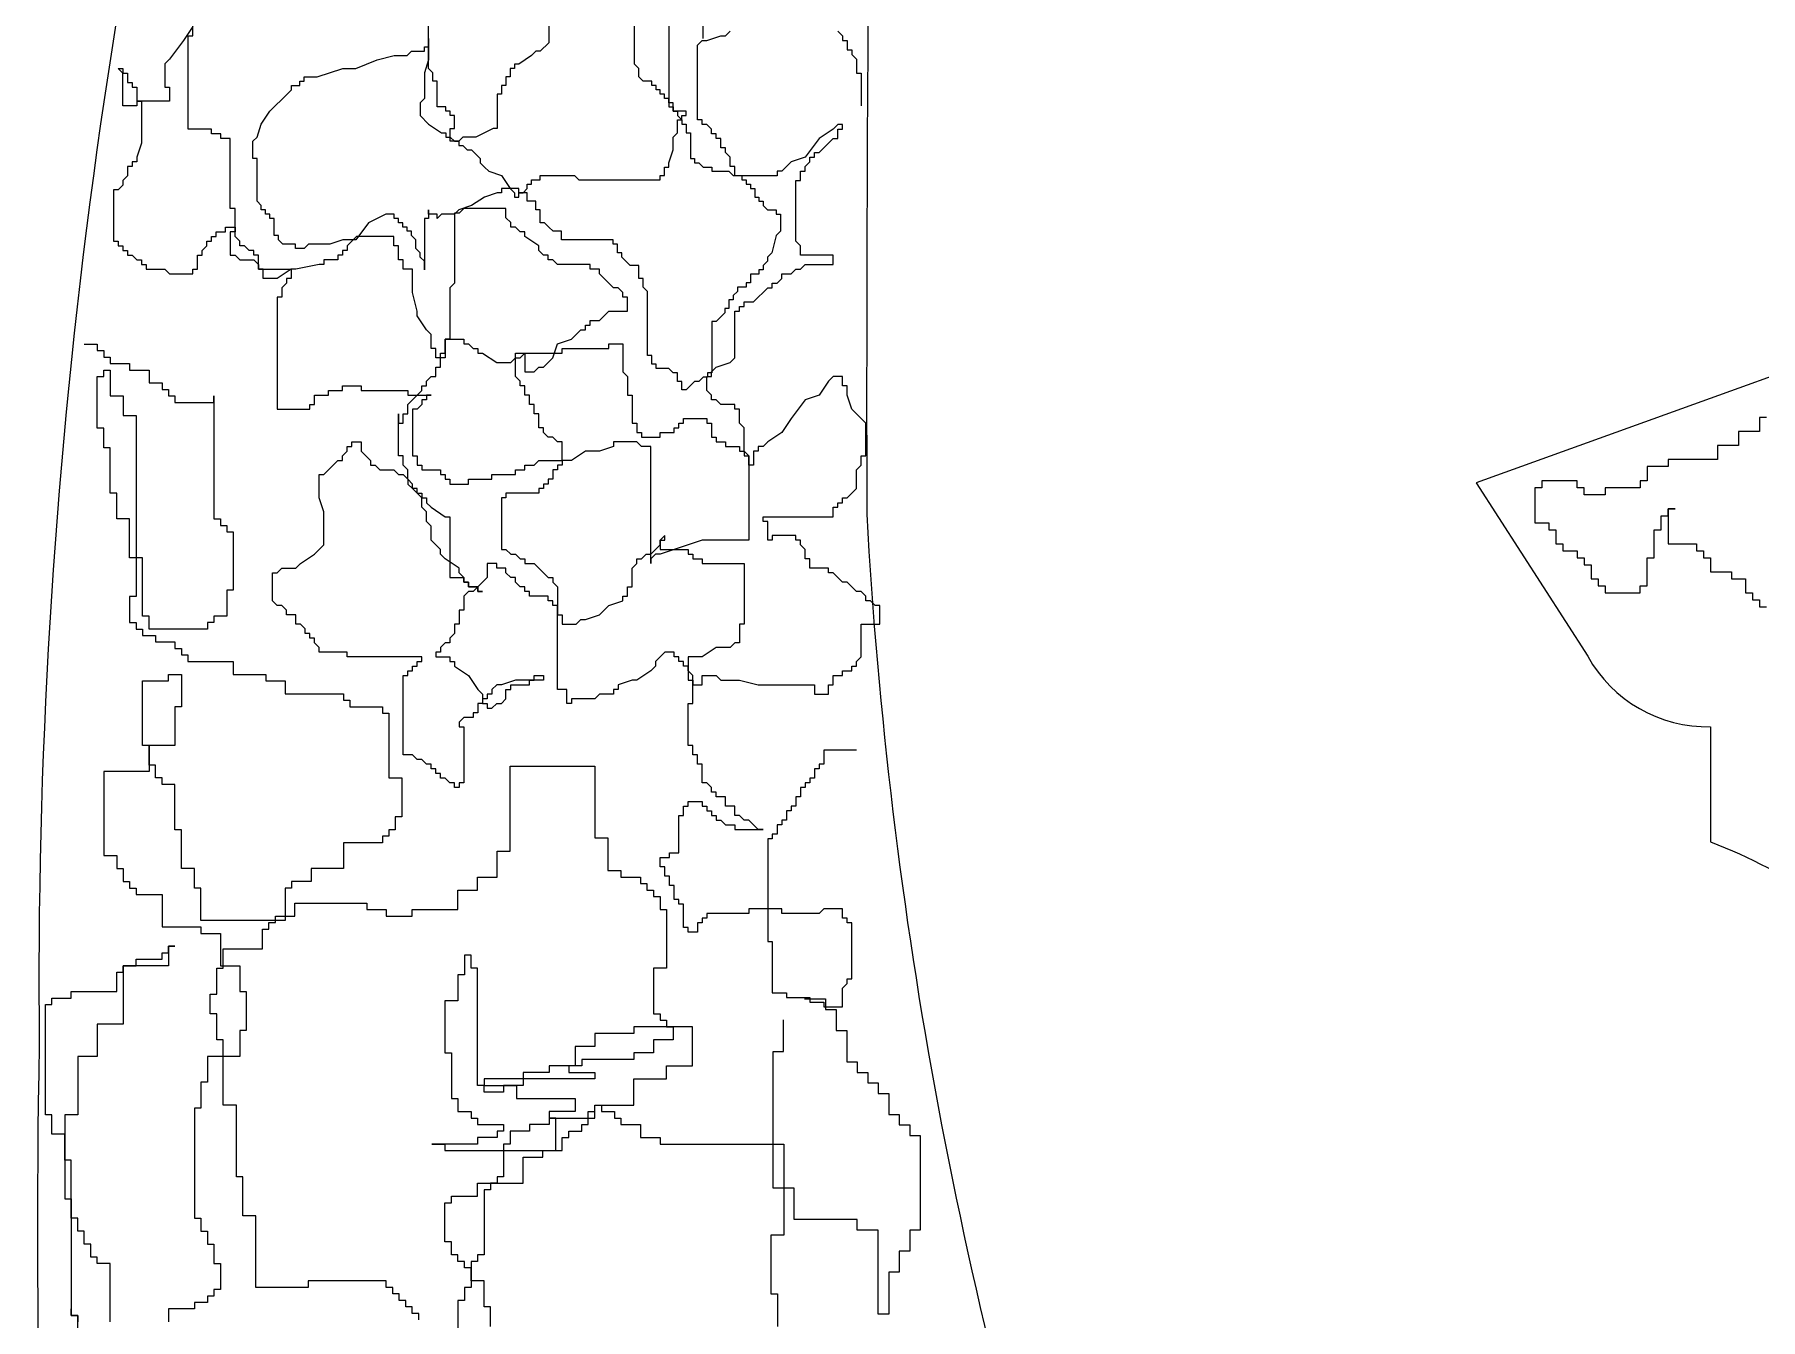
# Model space of a CAD drawing. Extents: x 955 to 1117, y 165 to 443.
# Drawn here: x 957.4 to 1011.8, y 309.6 to 350.2 of the extents above; entities that cross this region are included whole.
import ezdxf

# ---------------------------------------------------------------- set-up
doc = ezdxf.new("R2010")
doc.units = 0
doc.header["$LTSCALE"] = 10
doc.header["$MEASUREMENT"] = 0
doc.layers.add('3', color=3, linetype='CONTINUOUS')
doc.layers.add('4', color=4, linetype='CONTINUOUS')

msp = doc.modelspace()

# ---------------------------------------------------------------- linework, layer by layer
at = {"layer": '3'}
for points in [[(973.603, 352.61), (973.603, 349.905), (973.332, 349.634), (973.197, 349.634), (973.062, 349.499), (972.656, 349.228), (972.52, 349.228), (972.52, 349.093), (972.385, 349.093), (972.385, 348.823), (972.25, 348.823), (972.25, 348.552), (972.114, 348.552), (972.114, 348.282), (971.979, 348.282), (971.979, 347.2), (971.844, 347.2), (971.302, 346.929), (970.896, 346.929), (970.761, 346.794), (970.49, 346.794), (970.49, 347.2), (970.626, 347.2), (970.626, 347.605), (970.49, 347.605), (970.49, 347.741), (970.355, 347.741), (970.355, 347.876), (970.084, 347.876), (970.084, 348.687), (969.949, 348.687), (969.949, 348.958), (969.814, 349.093), (969.814, 352.61)], [(978.475, 350.04), (978.475, 351.392)], [(983.308, 327.586), (982.277, 327.586), (982.277, 327.145), (982.129, 327.145), (982.129, 326.997), (981.982, 326.997), (981.982, 326.703), (981.835, 326.703), (981.835, 326.555), (981.687, 326.555), (981.687, 326.408), (981.54, 326.408), (981.54, 326.113), (981.392, 326.113), (981.392, 325.819), (981.245, 325.819), (981.245, 325.672), (981.098, 325.672), (981.098, 325.377), (980.95, 325.377), (980.95, 325.23), (980.803, 325.23), (980.803, 324.935), (980.655, 324.935), (980.655, 324.788), (980.508, 324.788), (980.508, 321.547), (980.655, 321.547), (980.655, 319.927), (981.098, 319.927), (981.098, 319.78), (981.835, 319.78), (981.835, 319.632), (982.277, 319.632), (982.277, 319.485), (982.866, 319.485), (982.866, 320.074), (983.014, 320.222), (983.014, 320.369), (983.161, 320.369), (983.161, 322.136), (983.014, 322.136), (983.014, 322.284), (982.866, 322.284), (982.866, 322.578), (982.277, 322.578), (982.129, 322.431), (980.95, 322.431), (980.95, 322.578), (979.919, 322.578), (979.919, 322.431), (978.592, 322.431), (978.592, 322.284), (978.445, 322.284), (978.445, 322.136), (978.297, 322.136), (978.297, 321.842), (978.002, 321.842), (978.002, 321.989), (977.855, 321.989), (977.855, 322.726), (977.708, 322.726), (977.708, 322.873), (977.56, 322.873), (977.56, 323.315), (977.413, 323.315), (977.413, 323.609), (977.266, 323.609), (977.266, 323.904), (977.118, 323.904), (977.118, 324.199), (977.413, 324.199), (977.413, 324.346), (977.708, 324.346), (977.708, 325.524), (977.855, 325.524), (977.855, 325.819), (978.002, 325.819), (978.002, 325.966), (978.445, 325.966), (978.445, 325.819), (978.592, 325.819), (978.592, 325.672), (978.739, 325.672), (978.739, 325.524), (978.887, 325.524), (978.887, 325.377), (979.034, 325.377), (979.182, 325.23), (979.476, 325.23), (979.476, 325.082), (980.361, 325.082), (980.213, 325.082), (980.066, 325.23), (979.919, 325.377), (979.771, 325.377), (979.624, 325.524), (979.476, 325.524), (979.476, 325.819), (979.182, 325.819), (979.182, 326.113), (978.887, 326.113), (978.887, 326.261), (978.739, 326.261), (978.739, 326.408), (978.592, 326.555), (978.445, 326.555), (978.445, 327.145), (978.297, 327.145), (978.297, 327.439), (978.15, 327.439), (978.15, 327.734), (978.002, 327.734), (978.002, 329.059), (978.15, 329.059), (978.15, 329.943), (978.002, 330.091), (978.002, 330.238), (977.855, 330.238), (977.855, 330.385), (977.708, 330.385), (977.708, 330.532), (977.56, 330.532), (977.56, 330.68), (977.266, 330.68), (977.118, 330.532), (976.971, 330.385), (976.971, 330.238), (976.823, 330.091), (976.381, 329.796), (976.234, 329.796), (975.792, 329.649), (975.792, 329.501), (975.644, 329.501), (975.644, 329.354), (975.202, 329.354), (975.055, 329.207), (974.318, 329.207), (974.318, 329.059), (974.17, 329.059), (974.17, 329.501), (973.876, 329.501), (973.876, 332.153), (973.728, 332.153), (973.728, 332.3), (973.581, 332.3), (973.581, 332.447), (972.991, 332.447), (972.991, 332.595), (972.844, 332.595), (972.844, 332.742), (972.696, 332.742), (972.549, 332.889), (972.549, 333.036), (972.402, 333.036), (972.254, 333.184), (972.254, 333.331), (971.96, 333.331), (971.96, 333.478), (971.665, 333.478), (971.665, 333.036), (971.517, 332.889), (971.223, 332.595), (971.075, 332.595), (970.928, 332.447), (970.928, 332.005), (970.78, 332.005), (970.78, 331.564), (970.633, 331.564), (970.633, 331.269), (970.486, 331.122), (970.486, 330.974), (970.338, 330.974), (970.191, 330.827), (970.191, 330.68), (970.043, 330.68), (970.043, 330.532), (970.486, 330.532), (970.486, 330.385), (970.633, 330.385), (970.633, 330.238), (971.075, 329.943), (971.37, 329.501), (971.517, 329.354), (971.517, 329.059), (971.665, 329.059), (971.665, 328.912), (971.812, 328.912), (971.96, 329.059), (972.107, 329.059), (972.254, 329.207), (972.254, 329.501), (972.402, 329.501), (972.402, 329.649), (972.991, 329.649), (972.991, 329.796), (973.139, 329.796), (973.139, 329.943), (973.433, 329.943), (973.433, 329.796), (972.549, 329.796), (972.107, 329.649), (971.96, 329.649), (971.812, 329.501), (971.812, 329.354), (971.665, 329.354), (971.665, 329.207), (971.517, 329.207), (971.517, 329.059), (971.37, 329.059), (971.37, 328.765), (971.223, 328.765), (971.223, 328.618), (970.928, 328.618), (970.78, 328.47), (970.78, 328.323), (970.928, 328.323), (970.928, 326.555), (970.78, 326.555), (970.78, 326.408), (970.633, 326.408), (970.633, 326.555), (970.486, 326.555), (970.338, 326.703), (970.191, 326.703), (970.191, 326.85), (970.043, 326.85), (970.043, 326.997), (969.896, 326.997), (969.896, 327.145), (969.749, 327.145), (969.601, 327.292), (969.454, 327.292), (969.307, 327.439), (969.012, 327.439), (969.012, 329.943), (969.159, 329.943), (969.159, 330.091), (969.307, 330.091), (969.307, 330.238), (969.454, 330.238), (969.454, 330.385), (969.601, 330.385), (969.601, 330.532), (967.243, 330.532), (967.243, 330.68), (966.359, 330.68), (966.359, 330.827), (966.211, 330.974), (966.211, 331.122), (966.064, 331.122), (966.064, 331.269), (965.917, 331.269), (965.917, 331.416), (965.769, 331.564), (965.622, 331.564), (965.622, 331.858), (965.327, 331.858), (965.327, 332.005), (965.18, 332.153), (965.032, 332.153), (964.885, 332.3), (964.885, 333.184), (965.032, 333.184), (965.18, 333.331), (965.622, 333.331), (965.769, 333.478), (966.211, 333.773), (966.359, 333.92), (966.506, 334.068), (966.506, 335.099), (966.359, 335.541), (966.359, 336.277), (966.506, 336.277), (966.801, 336.572), (966.948, 336.719), (967.096, 336.719), (967.096, 336.866), (967.243, 337.014), (967.243, 337.161), (967.39, 337.161), (967.39, 337.308), (967.685, 337.308), (967.685, 337.014), (967.98, 336.719), (967.98, 336.572), (968.127, 336.572), (968.275, 336.424), (968.717, 336.424), (968.864, 336.277), (969.012, 336.277), (969.159, 336.13), (969.159, 335.982), (969.307, 335.835), (969.454, 335.688), (969.601, 335.688), (969.601, 335.541), (969.749, 335.541), (969.749, 335.393), (969.896, 335.246), (970.338, 334.951), (970.486, 334.951), (970.486, 333.036), (970.928, 333.036), (970.928, 332.889), (971.075, 332.889), (971.075, 332.742), (971.37, 332.742), (971.37, 332.595), (971.517, 332.595), (971.37, 332.595), (971.37, 332.742), (971.075, 332.742), (971.075, 332.889), (970.928, 332.889), (970.928, 333.036), (970.78, 333.184), (970.78, 333.331), (970.338, 333.626), (970.191, 333.773), (970.191, 333.92), (970.043, 334.068), (969.896, 334.215), (969.896, 334.657), (969.749, 334.804), (969.749, 335.099), (969.601, 335.246), (969.601, 335.541), (969.454, 335.688), (969.454, 335.835), (969.307, 335.835), (969.307, 335.982), (969.159, 336.13), (969.159, 336.424), (969.012, 336.572), (969.012, 336.866), (968.864, 336.866), (968.864, 338.192), (968.864, 337.897), (969.012, 337.897), (969.012, 338.192), (969.159, 338.192), (969.159, 338.487), (969.307, 338.634), (969.601, 338.928), (969.601, 339.076), (969.749, 339.076), (969.749, 339.223), (969.896, 339.37), (970.043, 339.37), (970.043, 339.665), (970.191, 339.665), (970.191, 340.107), (970.338, 340.107), (970.338, 340.549), (970.928, 340.549), (970.928, 340.401), (971.075, 340.401), (971.223, 340.254), (971.37, 340.254), (971.37, 340.107), (971.517, 340.107), (971.96, 339.812), (972.402, 339.812), (972.549, 339.96), (972.696, 339.96), (972.844, 340.107), (972.844, 339.518), (973.139, 339.518), (973.286, 339.665), (973.433, 339.665), (973.728, 339.96), (973.876, 340.401), (974.318, 340.549), (974.613, 340.843), (974.76, 340.843), (974.76, 340.991), (974.907, 340.991), (974.907, 341.138), (975.202, 341.138), (975.349, 341.285), (975.497, 341.432), (976.086, 341.432), (976.086, 341.874), (975.939, 341.874), (975.939, 342.022), (975.792, 342.169), (975.644, 342.169), (975.497, 342.316), (975.349, 342.464), (975.202, 342.611), (975.202, 342.758), (974.907, 342.758), (974.907, 342.905), (973.876, 342.905), (973.728, 343.053), (973.581, 343.053), (973.581, 343.2), (973.433, 343.2), (973.286, 343.347), (973.286, 343.495), (972.844, 343.789), (972.844, 343.937), (972.696, 343.937), (972.549, 344.084), (972.402, 344.084), (972.402, 344.231), (972.254, 344.378), (972.254, 344.673), (970.928, 344.673), (970.78, 344.526), (970.633, 344.526), (970.633, 342.316), (970.486, 342.169), (970.486, 340.549), (970.338, 340.549), (970.338, 339.96), (970.043, 339.96), (970.043, 340.254), (969.896, 340.254), (969.896, 340.696), (969.749, 340.843), (969.454, 341.285), (969.454, 341.432), (969.307, 342.022), (969.307, 342.758), (969.012, 342.758), (969.012, 343.053), (968.864, 343.053), (968.864, 343.495), (968.717, 343.495), (968.717, 343.789), (967.538, 343.789), (967.243, 343.495), (967.243, 343.347), (967.096, 343.347), (967.096, 343.2), (966.948, 343.2), (966.948, 343.053), (966.506, 343.053), (966.506, 342.905), (966.359, 342.905), (965.622, 342.758), (965.474, 342.758), (965.032, 342.464), (964.59, 342.464), (964.59, 342.758), (964.443, 342.758), (964.443, 343.2), (964.295, 343.2), (964.295, 343.347), (964.148, 343.347), (964.001, 343.495), (963.853, 343.495), (963.853, 343.642), (963.706, 343.789), (963.706, 344.673), (963.558, 344.673), (963.558, 346.883), (963.264, 346.883), (963.264, 347.03), (962.969, 347.03), (962.969, 347.177), (962.232, 347.177), (962.232, 350.123), (962.379, 350.123), (962.379, 350.712)], [(977.392, 350.446), (977.392, 347.876), (977.528, 347.876), (977.528, 347.741), (977.663, 347.741), (977.663, 347.605), (977.798, 347.47), (977.798, 347.335), (977.934, 347.335), (977.934, 347.064), (978.069, 347.064), (978.069, 346.253), (978.204, 346.253), (978.204, 346.118), (978.34, 346.118), (978.475, 345.982), (978.746, 345.982), (978.746, 345.847), (979.287, 345.847), (979.422, 345.712), (979.693, 345.712), (979.693, 345.577), (979.828, 345.577), (979.828, 345.441), (979.964, 345.441), (979.964, 345.306), (980.099, 345.306), (980.099, 345.036), (980.234, 345.036), (980.234, 344.9), (980.37, 344.9), (980.37, 344.765), (980.505, 344.63), (980.776, 344.63), (980.776, 344.495), (980.911, 344.495), (980.911, 343.954), (980.776, 343.818), (980.64, 343.277), (980.505, 343.142), (980.505, 343.007), (980.37, 342.872), (980.37, 342.736), (980.234, 342.736), (980.234, 342.601), (979.964, 342.601), (979.964, 342.331), (979.828, 342.331), (979.828, 342.195), (979.558, 342.195), (979.558, 342.06), (979.422, 341.925), (979.422, 341.79), (979.287, 341.79), (979.287, 341.519), (979.152, 341.519), (979.152, 341.384), (979.016, 341.249), (978.881, 341.113), (978.746, 341.113), (978.746, 339.49), (978.61, 339.49), (978.61, 339.355), (978.475, 339.355), (978.34, 339.22), (978.204, 339.22), (977.934, 338.949), (977.798, 338.949), (977.798, 339.22), (977.663, 339.22), (977.663, 339.49), (977.528, 339.49), (977.392, 339.626), (976.986, 339.626), (976.986, 339.761), (976.851, 339.761), (976.851, 340.031), (976.716, 340.031), (976.716, 342.06), (976.58, 342.195), (976.58, 342.466), (976.445, 342.466), (976.445, 342.872), (976.174, 342.872), (976.039, 343.007), (975.904, 343.142), (975.904, 343.277), (975.768, 343.277), (975.768, 343.548), (975.633, 343.548), (975.633, 343.683), (974.009, 343.683), (974.009, 343.954), (973.738, 343.954), (973.603, 344.089), (973.468, 344.224), (973.332, 344.224), (973.332, 344.63), (973.197, 344.63), (973.197, 344.9), (972.926, 344.9), (972.926, 345.171), (972.656, 345.171), (972.656, 345.306), (972.114, 345.306), (972.114, 345.171), (971.979, 345.171), (971.573, 345.036), (971.167, 344.765), (970.761, 344.63), (970.626, 344.495), (970.22, 344.495), (970.084, 344.359), (970.084, 344.495), (969.814, 344.495), (969.814, 344.63), (969.814, 344.359), (969.678, 344.359), (969.678, 342.736), (969.678, 343.007), (969.543, 343.142), (969.543, 343.277), (969.408, 343.413), (969.408, 343.683), (969.272, 343.818), (969.272, 343.954), (969.137, 343.954), (969.137, 344.089), (969.002, 344.089), (969.002, 344.224), (968.866, 344.224), (968.866, 344.359), (968.731, 344.359), (968.731, 344.495), (968.46, 344.495), (967.919, 344.224), (967.513, 343.683), (967.107, 343.683), (966.701, 343.548), (966.024, 343.548), (965.889, 343.413), (965.618, 343.413), (965.618, 343.548), (965.212, 343.548), (965.077, 343.683), (965.077, 343.818), (964.942, 343.818), (964.942, 344.359), (964.806, 344.359), (964.806, 344.495), (964.671, 344.495), (964.671, 344.63), (964.536, 344.63), (964.536, 344.765), (964.4, 344.9), (964.4, 346.253), (964.265, 346.253), (964.265, 346.794), (964.4, 346.929), (964.536, 347.335), (964.806, 347.741), (965.348, 348.282), (965.483, 348.417), (965.483, 348.552), (965.754, 348.552), (965.754, 348.687), (965.889, 348.687), (965.889, 348.823), (966.295, 348.823), (967.107, 349.093), (967.513, 349.093), (968.19, 349.364), (968.731, 349.499), (969.137, 349.499), (969.272, 349.634), (969.678, 349.634), (969.678, 349.769), (969.814, 349.769), (969.814, 350.04), (969.814, 349.364), (969.678, 348.958), (969.678, 348.146), (969.543, 348.011), (969.543, 347.605), (969.814, 347.335), (970.22, 347.064), (970.355, 347.064), (970.355, 346.929), (970.49, 346.929), (970.626, 346.794), (970.761, 346.794), (970.761, 346.659), (970.896, 346.659), (971.032, 346.523), (971.167, 346.523), (971.302, 346.388), (971.438, 346.253), (971.438, 346.118), (971.573, 345.982), (971.708, 345.847), (972.114, 345.712), (972.385, 345.306), (972.52, 345.171), (972.52, 345.036), (972.656, 345.036), (972.656, 345.171), (972.791, 345.171), (972.926, 345.306), (972.926, 345.441), (973.062, 345.441), (973.062, 345.577), (973.332, 345.577), (973.332, 345.712), (974.415, 345.712), (974.55, 345.577), (977.122, 345.577), (977.122, 345.712), (977.257, 345.712), (977.257, 345.982), (977.392, 345.982), (977.392, 346.118), (977.528, 346.523), (977.528, 346.929), (977.663, 347.064), (977.663, 347.47), (977.798, 347.47), (977.798, 347.605), (977.934, 347.605), (977.934, 347.741), (977.528, 347.741), (977.528, 348.011), (977.392, 348.011), (977.392, 348.146), (977.257, 348.146), (977.257, 348.282), (977.122, 348.282), (977.122, 348.417), (976.986, 348.417), (976.986, 348.552), (976.851, 348.552), (976.851, 348.687), (976.58, 348.687), (976.445, 348.823), (976.445, 349.093), (976.31, 349.228), (976.31, 350.716)], [(962.379, 350.418), (962.085, 349.976), (961.642, 349.387), (961.495, 349.239), (961.495, 348.503), (961.642, 348.503), (961.642, 348.061), (960.611, 348.061), (960.611, 347.914), (960.168, 347.914), (960.168, 348.945), (960.021, 349.092), (960.168, 349.092), (960.168, 348.945), (960.316, 348.945), (960.316, 348.65), (960.463, 348.65), (960.463, 348.503), (960.611, 348.503), (960.611, 348.061), (960.758, 348.061), (960.758, 346.735), (960.611, 346.293), (960.611, 346.146), (960.463, 346.146), (960.463, 345.999), (960.316, 345.999), (960.316, 345.704), (960.168, 345.557), (960.168, 345.41), (960.021, 345.262), (959.874, 345.262), (959.874, 343.642), (960.021, 343.642), (960.021, 343.495), (960.168, 343.495), (960.168, 343.347), (960.316, 343.347), (960.316, 343.2), (960.463, 343.2), (960.611, 343.053), (960.758, 343.053), (960.758, 342.905), (960.905, 342.905), (960.905, 342.758), (961.495, 342.758), (961.642, 342.611), (962.379, 342.611), (962.379, 342.758), (962.527, 342.758), (962.527, 343.2), (962.674, 343.2), (962.674, 343.347), (962.821, 343.495), (962.821, 343.642), (962.969, 343.642), (962.969, 343.789), (963.116, 343.789), (963.116, 343.937), (963.411, 343.937), (963.411, 344.084), (963.706, 344.084), (963.706, 343.937), (963.558, 343.937), (963.558, 343.2), (963.706, 343.2), (963.853, 343.053), (964.295, 343.053), (964.443, 342.905), (964.443, 342.758), (965.474, 342.758), (965.474, 342.464), (965.327, 342.464), (965.327, 342.316), (965.18, 342.169), (965.18, 341.874), (965.032, 341.874), (965.032, 338.339), (966.064, 338.339), (966.064, 338.487), (966.211, 338.487), (966.211, 338.781), (966.654, 338.781), (966.654, 338.928), (967.096, 338.928), (967.096, 339.076), (967.685, 339.076), (967.685, 338.928), (969.159, 338.928), (969.159, 338.781), (969.896, 338.781), (969.749, 338.781), (969.749, 338.634), (969.601, 338.634), (969.601, 338.487), (969.454, 338.339), (969.307, 338.339), (969.307, 336.866), (969.454, 336.866), (969.454, 336.572), (969.601, 336.572), (969.601, 336.424), (970.191, 336.424), (970.191, 336.277), (970.338, 336.277), (970.338, 336.13), (970.486, 336.13), (970.486, 335.982), (971.075, 335.982), (971.075, 336.13), (971.812, 336.13), (971.812, 336.277), (972.549, 336.277), (972.549, 336.424), (972.844, 336.424), (972.844, 336.572), (973.139, 336.572), (973.286, 336.719), (974.023, 336.719), (974.023, 337.308), (973.876, 337.308), (973.728, 337.455), (973.581, 337.455), (973.433, 337.603), (973.433, 337.75), (973.286, 337.75), (973.286, 338.192), (973.139, 338.192), (973.139, 338.487), (972.991, 338.487), (972.991, 338.781), (972.844, 338.781), (972.844, 339.076), (972.696, 339.076), (972.696, 339.223), (972.549, 339.37), (972.549, 340.107), (974.023, 340.107), (974.023, 340.254), (975.497, 340.254), (975.497, 340.401), (975.939, 340.401), (975.939, 339.518), (976.086, 339.37), (976.086, 338.781), (976.234, 338.781), (976.234, 337.897), (976.381, 337.897), (976.381, 337.603), (976.529, 337.603), (976.529, 337.455), (977.118, 337.455), (977.118, 337.603), (977.56, 337.603), (977.56, 337.75), (977.708, 337.75), (977.708, 337.897), (977.855, 337.897), (977.855, 338.045), (978.592, 338.045), (978.592, 337.897), (978.739, 337.897), (978.739, 337.455), (978.887, 337.455), (978.887, 337.308), (979.182, 337.308), (979.182, 337.161), (979.624, 337.161), (979.624, 337.014), (979.771, 337.014), (979.771, 336.866), (979.919, 336.866), (979.919, 334.215), (978.445, 334.215), (977.56, 333.92), (977.118, 333.773), (976.971, 333.773), (976.823, 333.626), (976.823, 333.478), (976.823, 337.161), (976.529, 337.161), (976.381, 337.308), (975.644, 337.308), (975.644, 337.161), (975.202, 337.014), (974.76, 337.014), (974.318, 336.719), (974.023, 336.719), (974.023, 336.572), (973.876, 336.572), (973.876, 336.424), (973.728, 336.424), (973.728, 336.13), (973.581, 336.13), (973.581, 335.982), (973.433, 335.982), (973.433, 335.835), (973.286, 335.835), (973.286, 335.688), (972.254, 335.688), (972.254, 335.541), (972.107, 335.541), (972.107, 333.92), (972.254, 333.92), (972.402, 333.773), (972.549, 333.773), (972.696, 333.626), (972.844, 333.626), (972.844, 333.478), (973.139, 333.478), (973.286, 333.331), (973.581, 333.036), (973.728, 333.036), (973.728, 332.889), (973.876, 332.742), (973.876, 331.858), (974.023, 331.858), (974.023, 331.564), (974.465, 331.564), (974.613, 331.711), (974.76, 331.711), (975.202, 331.858), (975.349, 332.005), (975.497, 332.153), (975.939, 332.3), (975.939, 332.447), (976.086, 332.447), (976.086, 332.742), (976.234, 332.742), (976.234, 333.331), (976.381, 333.478), (976.381, 333.626), (976.529, 333.626), (976.676, 333.773), (976.823, 333.773), (976.971, 333.92), (977.118, 334.068), (977.118, 334.215), (977.266, 334.215), (977.266, 334.362), (977.118, 334.215), (977.118, 333.92), (978.002, 333.92), (978.002, 333.773), (978.15, 333.773), (978.15, 333.626), (978.445, 333.626), (978.445, 333.478), (979.771, 333.478), (979.771, 331.564), (979.624, 331.564), (979.624, 330.974), (979.476, 330.974), (979.329, 330.827), (978.887, 330.827), (978.445, 330.532), (978.002, 330.532), (978.002, 329.796), (978.15, 329.796), (978.15, 329.649), (978.445, 329.649), (978.445, 329.943), (978.887, 329.943), (979.034, 329.796), (979.624, 329.796), (980.213, 329.649), (981.982, 329.649), (981.982, 329.354), (982.424, 329.354), (982.424, 329.649), (982.571, 329.649), (982.571, 329.943), (982.866, 329.943), (982.866, 330.091), (983.161, 330.091), (983.161, 330.238), (983.308, 330.238), (983.308, 330.385), (983.456, 330.532), (983.456, 331.564), (984.045, 331.564), (984.045, 332.153), (983.898, 332.153), (983.751, 332.3), (983.603, 332.3), (983.603, 332.447), (983.456, 332.595), (983.308, 332.595), (983.161, 332.742), (983.014, 332.889), (982.866, 332.889), (982.719, 333.036), (982.571, 333.184), (982.424, 333.184), (982.424, 333.331), (981.835, 333.331), (981.835, 333.626), (981.687, 333.626), (981.687, 333.92), (981.54, 334.068), (981.54, 334.215), (981.392, 334.215), (981.392, 334.362), (980.655, 334.362), (980.655, 334.215), (980.508, 334.215), (980.508, 334.804), (980.361, 334.804), (980.361, 334.951), (982.571, 334.951), (982.571, 335.246), (982.719, 335.246), (982.719, 335.393), (982.866, 335.393), (982.866, 335.541), (983.014, 335.541), (983.161, 335.688), (983.308, 335.835), (983.308, 336.424), (983.456, 336.572), (983.456, 336.866), (983.603, 336.866), (983.603, 337.897), (983.456, 338.045), (983.308, 338.192), (983.161, 338.339), (983.014, 338.781), (983.014, 339.076), (982.866, 339.076), (982.866, 339.37), (982.571, 339.37), (982.424, 339.223), (982.129, 338.781), (981.687, 338.634), (981.245, 338.045), (980.95, 337.603), (980.508, 337.308), (980.361, 337.161), (980.213, 337.161), (980.213, 337.014), (980.066, 337.014), (980.066, 336.572), (979.919, 336.572), (979.919, 336.866), (979.771, 337.014), (979.771, 337.75), (979.624, 337.897), (979.624, 338.339), (979.476, 338.339), (979.476, 338.487), (979.034, 338.487), (978.887, 338.634), (978.739, 338.634), (978.739, 338.781), (978.592, 338.928), (978.592, 339.37), (978.739, 339.37), (978.739, 339.518), (978.887, 339.665), (979.329, 339.812), (979.476, 339.96), (979.476, 341.432), (979.624, 341.432), (979.624, 341.58), (979.771, 341.58), (979.771, 341.727), (980.066, 341.727), (980.213, 341.874), (980.361, 342.022), (980.508, 342.169), (980.655, 342.169), (980.655, 342.316), (980.803, 342.316), (980.95, 342.464), (980.95, 342.611), (981.245, 342.611), (981.392, 342.758), (981.54, 342.758), (981.687, 342.905), (982.571, 342.905), (982.571, 343.2), (981.54, 343.2), (981.54, 343.495), (981.392, 343.642), (981.392, 345.557), (981.54, 345.557), (981.54, 345.851), (981.687, 345.851), (981.687, 345.999), (981.835, 346.146), (981.835, 346.293), (981.982, 346.293), (981.982, 346.441), (982.129, 346.441), (982.277, 346.588), (982.424, 346.735), (982.571, 346.883), (982.719, 346.883), (982.719, 347.177), (982.866, 347.177), (982.866, 347.324), (982.719, 347.324), (982.571, 347.177), (982.129, 346.883), (981.687, 346.293), (981.245, 346.146), (980.95, 345.851), (980.803, 345.851), (980.803, 345.704), (979.476, 345.704), (979.476, 345.999), (979.329, 345.999), (979.329, 346.293), (979.182, 346.441), (979.182, 346.588), (979.034, 346.588), (979.034, 346.883), (978.887, 346.883), (978.887, 347.03), (978.739, 347.03), (978.739, 347.177), (978.592, 347.324), (978.445, 347.324), (978.445, 347.472), (978.297, 347.472), (978.297, 349.829), (978.445, 349.976), (978.592, 349.976), (979.034, 350.123), (979.182, 350.123), (979.329, 350.27)], [(982.719, 350.27), (982.866, 350.123), (982.866, 349.976), (983.014, 349.976), (983.014, 349.681), (983.161, 349.681), (983.161, 349.534), (983.308, 349.387), (983.308, 348.945), (983.456, 348.945), (983.456, 347.914)], [(958.951, 340.395), (959.36, 340.395), (959.36, 340.191), (959.565, 340.191), (959.565, 339.987), (959.769, 339.987), (959.769, 339.783), (960.382, 339.783), (960.382, 339.578), (960.996, 339.578), (960.996, 339.17), (961.404, 339.17), (961.404, 338.965), (961.609, 338.965), (961.609, 338.761), (961.813, 338.761), (961.813, 338.557), (963.04, 338.557), (963.04, 338.761), (963.04, 334.88), (963.244, 334.88), (963.244, 334.675), (963.449, 334.675), (963.449, 334.471), (963.653, 334.471), (963.653, 332.633), (963.449, 332.633), (963.449, 331.815), (963.04, 331.815), (963.04, 331.611), (962.835, 331.611), (962.835, 331.407), (960.996, 331.407), (960.996, 331.815), (960.791, 331.815), (960.791, 333.654), (960.382, 333.654), (960.382, 334.88), (959.974, 334.88), (959.974, 335.697), (959.769, 335.697), (959.769, 337.127), (959.565, 337.127), (959.565, 337.74), (959.36, 337.74), (959.36, 339.374), (959.565, 339.374), (959.565, 339.578), (959.769, 339.578), (959.769, 338.761), (960.178, 338.761), (960.178, 338.148), (960.587, 338.148), (960.587, 332.428), (960.382, 332.428), (960.382, 331.611), (960.587, 331.611), (960.587, 331.407), (960.791, 331.407), (960.791, 331.202), (961.2, 331.202), (961.2, 330.998), (961.813, 330.998), (961.813, 330.794), (962.018, 330.794), (962.018, 330.59), (962.222, 330.59), (962.222, 330.385), (963.653, 330.385), (963.653, 329.977), (964.675, 329.977), (964.675, 329.772), (965.288, 329.772), (965.288, 329.364), (967.128, 329.364), (967.128, 329.16), (967.332, 329.16), (967.332, 328.955), (968.354, 328.955), (968.354, 328.751), (968.559, 328.751), (968.559, 326.708), (968.968, 326.708), (968.968, 325.482), (968.763, 325.482), (968.763, 325.074), (968.559, 325.074), (968.559, 324.87), (968.354, 324.87), (968.354, 324.665), (967.128, 324.665), (967.128, 323.848), (966.106, 323.848), (966.106, 323.44), (965.493, 323.44), (965.493, 323.235), (965.288, 323.235), (965.288, 322.214), (962.631, 322.214), (962.631, 323.235), (962.426, 323.235), (962.426, 323.848), (962.018, 323.848), (962.018, 325.074), (961.813, 325.074), (961.813, 326.504), (961.404, 326.504), (961.404, 326.708), (961.2, 326.708), (961.2, 327.117), (960.996, 327.117), (960.996, 327.73), (960.791, 327.73), (960.791, 329.772), (961.609, 329.772), (961.609, 329.977), (962.018, 329.977), (962.018, 328.955), (961.813, 328.955), (961.813, 327.73), (960.996, 327.73), (960.996, 326.912), (959.565, 326.912), (959.565, 324.257), (959.974, 324.257), (959.974, 323.848), (960.178, 323.848), (960.178, 323.44), (960.382, 323.44), (960.382, 323.235), (960.587, 323.235), (960.587, 323.031), (961.404, 323.031), (961.404, 322.009), (962.631, 322.009), (962.631, 321.805), (963.244, 321.805), (963.244, 320.784), (963.857, 320.784), (963.857, 319.967), (964.062, 319.967), (964.062, 318.741), (963.857, 318.741), (963.857, 317.924), (962.835, 317.924), (962.835, 317.107), (962.631, 317.107), (962.631, 316.289), (962.426, 316.289), (962.426, 312.816), (962.631, 312.816), (962.631, 312.408), (962.835, 312.408), (962.835, 311.999), (963.04, 311.999), (963.04, 311.386), (963.244, 311.386), (963.244, 310.569), (963.04, 310.569), (963.04, 310.365), (962.835, 310.365), (962.835, 310.161), (962.426, 310.161), (962.426, 309.956), (961.609, 309.956), (961.609, 309.548)], [(1012.017, 338.079), (1011.795, 338.079), (1011.795, 337.636), (1011.131, 337.636), (1011.131, 337.193), (1010.467, 337.193), (1010.467, 336.751), (1008.916, 336.751), (1008.916, 336.53), (1008.252, 336.53), (1008.252, 336.087), (1008.031, 336.087), (1008.031, 335.866), (1006.923, 335.866), (1006.923, 335.644), (1006.259, 335.644), (1006.259, 335.866), (1006.037, 335.866), (1006.037, 336.087), (1004.93, 336.087), (1004.93, 335.866), (1004.709, 335.866), (1004.709, 334.759), (1005.152, 334.759), (1005.152, 334.538), (1005.373, 334.538), (1005.373, 334.095), (1005.595, 334.095), (1005.595, 333.874), (1006.037, 333.874), (1006.037, 333.652), (1006.259, 333.652), (1006.259, 333.431), (1006.48, 333.431), (1006.48, 332.988), (1006.702, 332.988), (1006.702, 332.767), (1006.923, 332.767), (1006.923, 332.546), (1008.031, 332.546), (1008.031, 332.767), (1008.252, 332.767), (1008.252, 333.652), (1008.474, 333.652), (1008.474, 334.538), (1008.695, 334.538), (1008.695, 334.98), (1008.916, 334.98), (1008.916, 335.202), (1009.138, 335.202), (1008.916, 335.202), (1008.916, 334.095), (1009.802, 334.095), (1009.802, 333.874), (1010.024, 333.874), (1010.024, 333.652), (1010.245, 333.652), (1010.245, 333.21), (1010.91, 333.21), (1010.91, 332.988), (1011.353, 332.988), (1011.353, 332.546), (1011.574, 332.546), (1011.574, 332.324), (1011.795, 332.324), (1011.795, 332.103), (1012.017, 332.103)], [(969.505, 309.609), (969.505, 309.815), (969.299, 309.815), (969.299, 310.02), (969.094, 310.02), (969.094, 310.226), (968.888, 310.226), (968.888, 310.431), (968.682, 310.431), (968.682, 310.637), (968.477, 310.637), (968.477, 310.842), (966.009, 310.842), (966.009, 310.637), (964.364, 310.637), (964.364, 312.897), (963.953, 312.897), (963.953, 314.13), (963.748, 314.13), (963.748, 316.39), (963.336, 316.39), (963.336, 318.445), (963.131, 318.445), (963.131, 319.267), (962.925, 319.267), (962.925, 319.884), (963.131, 319.884), (963.131, 320.706), (963.336, 320.706), (963.336, 321.322), (964.57, 321.322), (964.57, 321.938), (964.776, 321.938), (964.776, 322.144), (964.981, 322.144), (964.981, 322.349), (965.598, 322.349), (965.598, 322.76), (967.86, 322.76), (967.86, 322.555), (968.477, 322.555), (968.477, 322.349), (969.299, 322.349), (969.299, 322.555), (970.738, 322.555), (970.738, 323.171), (971.355, 323.171), (971.355, 323.582), (971.972, 323.582), (971.972, 324.404), (972.383, 324.404), (972.383, 327.076), (975.056, 327.076), (975.056, 324.815), (975.468, 324.815), (975.468, 323.788), (975.879, 323.788), (975.879, 323.582), (976.496, 323.582), (976.496, 323.377), (976.701, 323.377), (976.701, 323.171), (976.907, 323.171), (976.907, 322.966), (977.112, 322.966), (977.112, 322.555), (977.318, 322.555), (977.318, 320.706), (976.907, 320.706), (976.907, 319.267), (977.112, 319.267), (977.112, 319.062), (977.318, 319.062), (977.318, 318.856), (977.524, 318.856), (977.524, 318.445), (976.907, 318.445), (976.907, 318.034), (976.29, 318.034), (976.29, 317.829), (974.645, 317.829), (974.645, 317.623), (973.617, 317.623), (973.617, 317.418), (972.795, 317.418), (972.795, 317.007), (972.178, 317.007), (972.178, 316.801), (971.561, 316.801), (971.561, 317.007), (971.355, 317.007), (971.355, 320.706), (971.15, 320.706), (971.15, 321.116), (970.944, 321.116), (970.944, 320.5), (970.738, 320.5), (970.738, 319.678), (970.327, 319.678), (970.327, 318.034), (970.533, 318.034), (970.533, 316.596), (970.738, 316.596), (970.738, 316.185), (971.15, 316.185), (971.15, 315.979), (971.355, 315.979), (971.355, 315.774), (972.178, 315.774), (972.178, 315.568), (971.972, 315.568), (971.972, 315.363), (971.355, 315.363), (971.355, 315.157), (969.916, 315.157), (970.327, 315.157), (970.327, 314.952), (973.823, 314.952), (973.823, 315.979), (973.617, 315.979), (975.056, 315.979), (975.056, 316.39), (976.29, 316.39), (976.29, 317.212), (977.318, 317.212), (977.318, 317.623), (978.141, 317.623), (978.141, 318.856), (976.29, 318.856), (976.29, 318.651), (975.056, 318.651), (975.056, 318.24), (974.44, 318.24), (974.44, 317.623), (974.234, 317.623), (974.234, 317.418), (975.056, 317.418), (975.056, 317.212), (971.561, 317.212), (971.561, 317.007), (972.589, 317.007), (972.589, 316.596), (974.44, 316.596), (974.44, 316.185), (973.617, 316.185), (973.617, 315.774), (973, 315.774), (973, 315.568), (972.383, 315.568), (972.383, 315.157), (972.178, 315.157), (972.178, 314.13), (971.972, 314.13), (971.972, 313.924), (971.767, 313.924), (971.767, 313.719), (971.561, 313.719), (971.561, 311.664), (971.355, 311.664), (971.355, 311.458), (971.15, 311.458), (971.15, 310.637), (970.944, 310.637), (970.944, 310.226), (970.738, 310.226), (970.738, 308.993)], [(959.769, 309.548), (959.769, 311.386), (959.36, 311.386), (959.36, 311.591), (959.156, 311.591), (959.156, 311.999), (958.951, 311.999), (958.951, 312.408), (958.747, 312.408), (958.747, 312.816), (958.543, 312.816), (958.543, 314.655), (958.338, 314.655), (958.338, 315.472), (957.929, 315.472), (957.929, 316.085), (957.725, 316.085), (957.725, 319.558), (957.929, 319.558), (957.929, 319.762), (958.543, 319.762), (958.543, 319.967), (959.974, 319.967), (959.974, 320.579), (960.178, 320.579), (960.178, 320.784), (960.587, 320.784), (960.587, 320.988), (961.404, 320.988), (961.404, 321.192), (961.609, 321.192), (961.609, 321.397), (961.813, 321.397), (961.609, 321.397), (961.609, 320.784), (960.178, 320.784), (960.178, 318.945), (959.36, 318.945), (959.36, 317.924), (958.747, 317.924), (958.747, 316.085), (958.338, 316.085), (958.338, 313.429), (958.543, 313.429), (958.543, 309.752), (958.747, 309.752), (958.747, 309.548)], [(981.673, 319.739), (982.337, 319.739), (982.337, 319.407), (982.669, 319.407), (982.669, 318.744), (983.001, 318.744), (983.001, 317.749), (983.332, 317.749), (983.332, 317.418), (983.664, 317.418), (983.664, 317.086), (983.996, 317.086), (983.996, 316.754), (984.328, 316.754), (984.328, 316.091), (984.66, 316.091), (984.66, 315.76), (984.992, 315.76), (984.992, 315.428), (985.323, 315.428), (985.323, 312.443), (984.992, 312.443), (984.992, 311.78), (984.66, 311.78), (984.66, 311.117), (984.328, 311.117), (984.328, 309.79), (983.996, 309.79), (983.996, 312.443), (983.332, 312.443), (983.332, 312.775), (981.341, 312.775), (981.341, 313.77), (980.678, 313.77), (980.678, 318.081), (981.01, 318.081), (981.01, 319.076)], [(971.767, 309.404), (971.767, 310.02), (971.561, 310.02), (971.561, 310.842), (971.15, 310.842), (971.15, 311.253), (970.944, 311.253), (970.944, 311.458), (970.738, 311.458), (970.738, 311.664), (970.533, 311.664), (970.533, 312.075), (970.327, 312.075), (970.327, 313.308), (970.533, 313.308), (970.533, 313.513), (971.355, 313.513), (971.355, 313.924), (972.795, 313.924), (972.795, 314.746), (973.411, 314.746), (973.411, 314.952), (974.028, 314.952), (974.028, 315.363), (974.234, 315.363), (974.234, 315.568), (974.645, 315.568), (974.645, 315.774), (974.851, 315.774), (974.851, 316.185), (975.056, 316.185), (975.056, 316.39), (975.262, 316.39), (975.262, 316.185), (975.673, 316.185), (975.673, 315.979), (975.879, 315.979), (975.879, 315.774), (976.496, 315.774), (976.496, 315.363), (977.112, 315.363), (977.112, 315.157), (981.019, 315.157), (981.019, 312.28), (980.608, 312.28), (980.608, 310.431), (980.814, 310.431), (980.814, 309.404)], [(958.747, 309.344), (958.747, 309.752), (958.543, 309.752), (958.543, 309.956)]]:
    msp.add_lwpolyline(points, dxfattribs=at)
at = {"layer": '4'}
for points in [[(1024.686, 351.18, 0.228918), (1020.598, 342.416), (1002.86, 336.014), (1006.375, 330.549, 0.277676), (1010.251, 328.323), (1010.251, 324.689, -0.121903), (1016.656, 320.257, -0.235325), (1016.656, 303.022, 0.203309), (1017.149, 297.113, -0.547586), (1015.178, 283.326, 0.204749), (1014.192, 275.83), (1000.889, 278.894, 0.047645), (990.542, 298.098, -0.064765), (983.644, 335.029, -0.006316), (984.137, 380.824, 0.0856)], [(964.428, 370.976, 0.070284), (957.53, 318.287, 0.094236), (976.746, 205.524, -0.431207)]]:
    msp.add_lwpolyline(points, format="xyb", dxfattribs=at)

doc.saveas('drawing.dxf')
